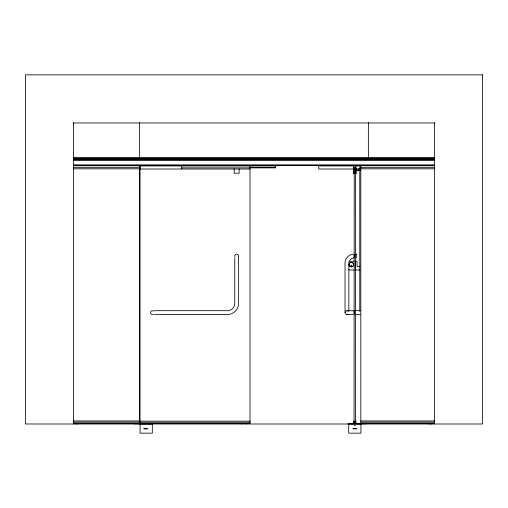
<?xml version="1.0" encoding="UTF-8"?>
<svg xmlns="http://www.w3.org/2000/svg" width="508" height="508" viewBox="0 0 508 508"><rect width="100%" height="100%" fill="white"/><g stroke="black" fill="none" stroke-linecap="round" stroke-linejoin="round"><path stroke-width="0.76" d="M355.575 254.21L355.575 254.705M356.337 254.21L356.337 254.705M354.082 257.962L354.101 254.146M360.159 169.589L359.778 170.536L359.778 311.366M354.133 314.249L354.089 310.68L354.152 311.245M353.162 314.503C350.907 313.798 345.618 316.255 345.027 312.591C345.618 308.934 350.907 311.391 353.162 310.68M351.326 265.881L351.574 266.325M349.548 260.49L351.46 258.616L353.377 258M347.891 314.249L346.932 314.503M351.231 265.601C350.171 266.541 352.603 266.287 351.326 265.595M352.946 254.197C348.583 254.622 344.976 258.623 345.027 263.011L345.027 312.591M73.527 122.961L434.473 122.961M73.527 158.001L434.473 158.001M73.527 158.134L434.473 158.134M73.527 158.172L434.473 158.172M73.527 158.42L434.473 158.42M73.527 158.528L434.473 158.528M73.527 158.718L434.473 158.718M73.527 158.909L434.473 158.909M73.527 159.099L434.473 159.099M73.527 159.29L434.473 159.29M73.527 159.671L434.473 159.671M73.527 160.433L434.473 160.433M73.527 165.017L434.473 165.017M73.527 165.227L434.473 165.227M73.527 165.398L434.473 165.417M73.527 165.57L434.473 165.57M73.527 165.76L139.637 165.76L139.637 423.228L73.527 423.228M434.473 165.76L360.813 165.76L360.813 423.228L434.473 423.228M275.628 165.951L140.018 165.951L140.018 423.418L250.031 423.418L250.031 165.951M249.638 167.481L275.628 167.481M73.527 167.672L139.637 167.672M360.813 167.672L434.473 167.672M181.966 167.862L275.628 167.862L275.628 165.57M359.842 168.243L360.731 168.243M73.527 168.815L139.637 168.815M360.813 168.815L434.473 168.815M140.018 169.005L250.031 169.005M356.813 170.536L358.819 170.536L358.819 168.815M354.044 173.209L353.416 173.209L353.416 169.005M355.575 173.209L356.813 173.209L356.813 168.815M354.063 261.226L349.345 261.233L348.85 261.722L348.844 311.366M351.326 265.398L351.422 266.344M359.937 266.573L357.099 266.497L357.06 261.226L355.549 261.226L355.549 270.015L359.855 270.015M354.063 270.015L349.345 270.008L348.85 269.513M154.445 310.68L227.438 310.68C231.362 310.794 234.867 307.289 234.76 303.365L234.76 258.064M355.581 310.68L360.236 310.68M154.445 314.503L227.559 314.503C233.439 314.598 238.671 309.366 238.576 303.486L238.576 256.953M355.581 314.503L360.236 314.503M73.527 420.935L139.637 420.935M360.813 420.935L434.473 420.935M140.018 421.132L250.031 421.132M354.044 421.132L353.663 421.132L353.663 423.418L355.956 423.418L355.956 421.132L355.575 421.132M73.527 422.085L139.637 422.085M360.813 422.085L434.473 422.085M140.018 422.275L250.031 422.275M140.157 423.71L150.939 423.71M349.326 423.71L354.038 423.71M355.575 423.71L360.286 423.71M354.133 425.52L355.479 425.52M143.834 428.581L147.447 428.581M352.996 428.581L356.616 428.581M143.834 428.911L147.447 428.911M352.996 428.911L356.616 428.911M346.932 310.68L348.285 311.245M360.058 168.815L360.159 169.189M434.473 122.644L434.473 423.996M431.94 423.228L431.94 423.805L428.873 423.805L428.873 423.228M368.364 122.644L368.364 158.42M366.116 423.228L366.116 423.805L363.049 423.805L363.049 423.228M361.817 423.996L347.796 423.996M360.921 423.996L360.921 433.165L348.698 433.165L348.698 423.996M360.159 168.815L360.159 170.383M359.01 168.815L359.01 170.536M356.337 254.146L356.337 257.969M355.956 165.951L355.956 169.005M355.67 173.209L355.74 167.862L353.873 167.862L353.949 173.209M355.74 421.132L355.74 422.275L353.873 422.275L353.873 421.132M353.663 165.951L353.663 169.005M246.253 423.418L246.253 423.996M241.668 423.418L241.668 423.996M239.147 169.005L239.147 173.209L234.182 173.209L234.182 169.005M181.75 165.951L181.75 169.005M152.654 423.996L138.633 423.996M152.317 423.996L152.317 433.165L140.094 433.165L140.094 423.996M140.494 165.951L140.494 169.005M139.637 122.644L139.637 158.42M137.363 423.228L137.363 423.805L134.607 423.805L134.607 423.228M78.283 423.228L78.283 423.805L75.527 423.805L75.527 423.228M73.527 122.644L73.527 423.996M235.014 257.01A1.911 1.911 0 0 1 236.417 254.165A1.911 1.911 0 0 1 238.512 256.546M153.391 314.242A1.911 1.905 0 0 1 150.87 313.684A1.911 1.905 0 0 1 151.206 311.131A1.911 1.905 0 0 1 153.784 311.245M351.803 266.23A0.953 0.953 0 0 1 350.85 266.23M354.235 168.078L354.044 421.869L355.384 422.059L355.575 168.269L354.235 168.078M482.6 74.835L25.4 74.835L25.4 423.996L482.6 423.996L482.6 74.835M359.956 165.951L318.7 165.951L318.7 169.005L359.956 169.005L359.956 165.951M350.183 266.554A2.292 2.292 0 0 0 353.619 264.566A2.292 2.292 0 0 0 350.183 262.585A2.292 2.292 0 0 0 350.183 266.554M350.241 266.446A2.172 2.172 0 0 0 353.498 264.566A2.172 2.172 0 0 0 350.241 262.687A2.172 2.172 0 0 0 350.241 266.446"/></g></svg>
